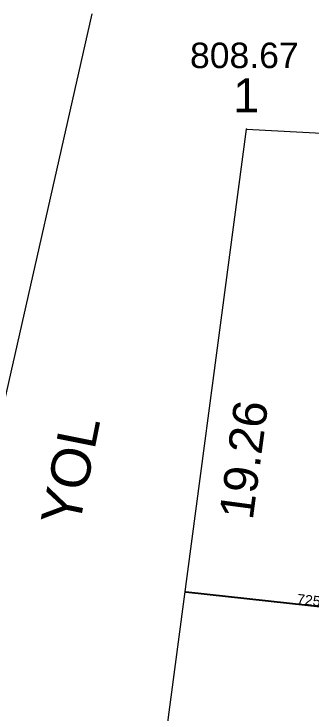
# Model space of a CAD drawing. Header units: centimetres. Extents: x -373760 to 14750, y -122502 to 29584.
# Drawn here: x -335725 to -331345, y -75884 to -65594 of the extents above; entities that cross this region are included whole.
import ezdxf

# ---------------------------------------------------------------- set-up
doc = ezdxf.new("R2010")
doc.units = ezdxf.units.CM
for name, color, linetype, lineweight in [('duvar', 10, 'Continuous', 25), ('NADI', 7, 'Continuous', 0), ('NKOT', 1, 'Continuous', 0), ('NOKTA', 30, 'Continuous', 0), ('ROL_CEPHE', 1, 'Continuous', 0), ('SiNiR', 3, 'Continuous', 0)]:
    doc.layers.add(name, color=color, linetype=linetype, lineweight=lineweight)
doc.layers.add('Tarama', color=253, linetype='Continuous')
doc.layers.add('Öçü', color=7, linetype='Continuous', lineweight=18, true_color=0xd1cbad)
doc.styles.get("Standard").update_dxf_attribs({"font": 'arial.ttf'})
doc.dimstyles.new('VAZİYET2', dxfattribs={"dimtxt": 30, "dimasz": 2.5, "dimexe": 5, "dimexo": 5, "dimtad": 1, "dimdec": 0, "dimtxsty": 'Standard', "dimblk": 'ARCHTICK', "dimcen": 2.5, "dimse1": 1, "dimse2": 1, "dimadec": 0, "dimazin": 0, "dimtfac": 1, "dimtdec": 0, "dimtix": 1, "dimtmove": 0, "dimatfit": 3, "dimfxl": 5, "dimfxlon": 1, "dimarcsym": 0})

# ---------------------------------------------------------------- blocks, each defined once
blk = doc.blocks.new('_ArchTick')
at = {"color": 0, "linetype": 'ByBlock', "const_width": 0.15}
blk.add_lwpolyline([(-0.5, -0.5), (0.5, 0.5)], dxfattribs=at)
blk = doc.blocks.new('*D813')
at = {"layer": 'Defpoints', "color": 0, "ltscale": 0.45, "transparency": 16777216}
for p in [(-1191.4, -78.4, 80862.6), (-1191.4, -78.4), (-470.5, -157.1)]:
    blk.add_point(p, dxfattribs=at)
at = {"layer": 'Öçü', "color": 0, "lineweight": -2, "ltscale": 0.45, "transparency": 16777216}
blk.add_line((-470.5, -157.1), (-1191.4, -78.4), dxfattribs=at)
at = {"layer": 'Öçü', "color": 0, "lineweight": -2, "ltscale": 0.45, "transparency": 16777216, "xscale": 2.5, "yscale": 2.5, "zscale": 2.5}
for p, rotation in [((-1191.4, -78.4), 173.768852907048), ((-470.5, -157.1), 353.7688529070479)]:
    blk.add_blockref('_ArchTick', p, dxfattribs=dict(at, rotation=rotation))
at = {"layer": 'Öçü', "color": 0, "ltscale": 0.45, "transparency": 16777216, "insert": (-829.2, -101.9), "char_height": 30, "attachment_point": 5, "rotation": 353.7689}
blk.add_mtext('725', dxfattribs=at)
blk = doc.blocks.new('TYUTYUTYUTYU')
at = {"layer": 'NOKTA', "lineweight": 0}
blk.add_point((-1013.3, 1284.6, 80867), dxfattribs=at)
at = {"layer": 'SiNiR', "lineweight": 0}
for p, q in [((-1266.8, -625, 80860.9), (-1013.3, 1284.6, 80867)), ((-1013.3, 1284.6, 80867), (1672.5, 1143.3, 80335.8))]:
    blk.add_line(p, q, dxfattribs=at)
at = {"layer": 'Tarama', "lineweight": 0}
blk.add_line((-1468.8, 1624.1, 80570.1), (-1919.8, -361.6, 80554.8), dxfattribs=at)
at = {"layer": 'NADI', "lineweight": 0}
blk.add_text('1', height=100, dxfattribs=at).set_placement((-1052.9, 1334.6, 80867))
at = {"layer": 'NKOT', "lineweight": 0}
blk.add_text('808.67', height=75, dxfattribs=at).set_placement((-1179.6, 1464.8, 80867))
at = {"layer": 'ROL_CEPHE', "lineweight": 0}
blk.add_text('19.26', height=100, rotation=82.4374, dxfattribs=at).set_placement((-994.8, 131.9))
at = {"layer": 'Tarama', "lineweight": 0}
blk.add_text('YOL', height=115.6, rotation=78.6901, dxfattribs=at).set_placement((-1507.1, 109.6))
at = {"layer": 'Öçü', "ltscale": 0.45}
dim = blk.add_aligned_dim(p1=(-470.5, -157.1), p2=(-1191.4, -78.4, 80862.6), distance=0, dimstyle='VAZİYET2', dxfattribs=at)
dim.commit()
dim.dimension.update_dxf_attribs({"geometry": '*D813', "text_midpoint": (-829.2, -101.9)})

msp = doc.modelspace()

# ---------------------------------------------------------------- block references
at = {"layer": 'duvar', "xscale": 5, "yscale": 5, "zscale": 5}
msp.add_blockref('TYUTYUTYUTYU', (-327231.49, -73715.03), dxfattribs=at)

doc.saveas('drawing.dxf')
